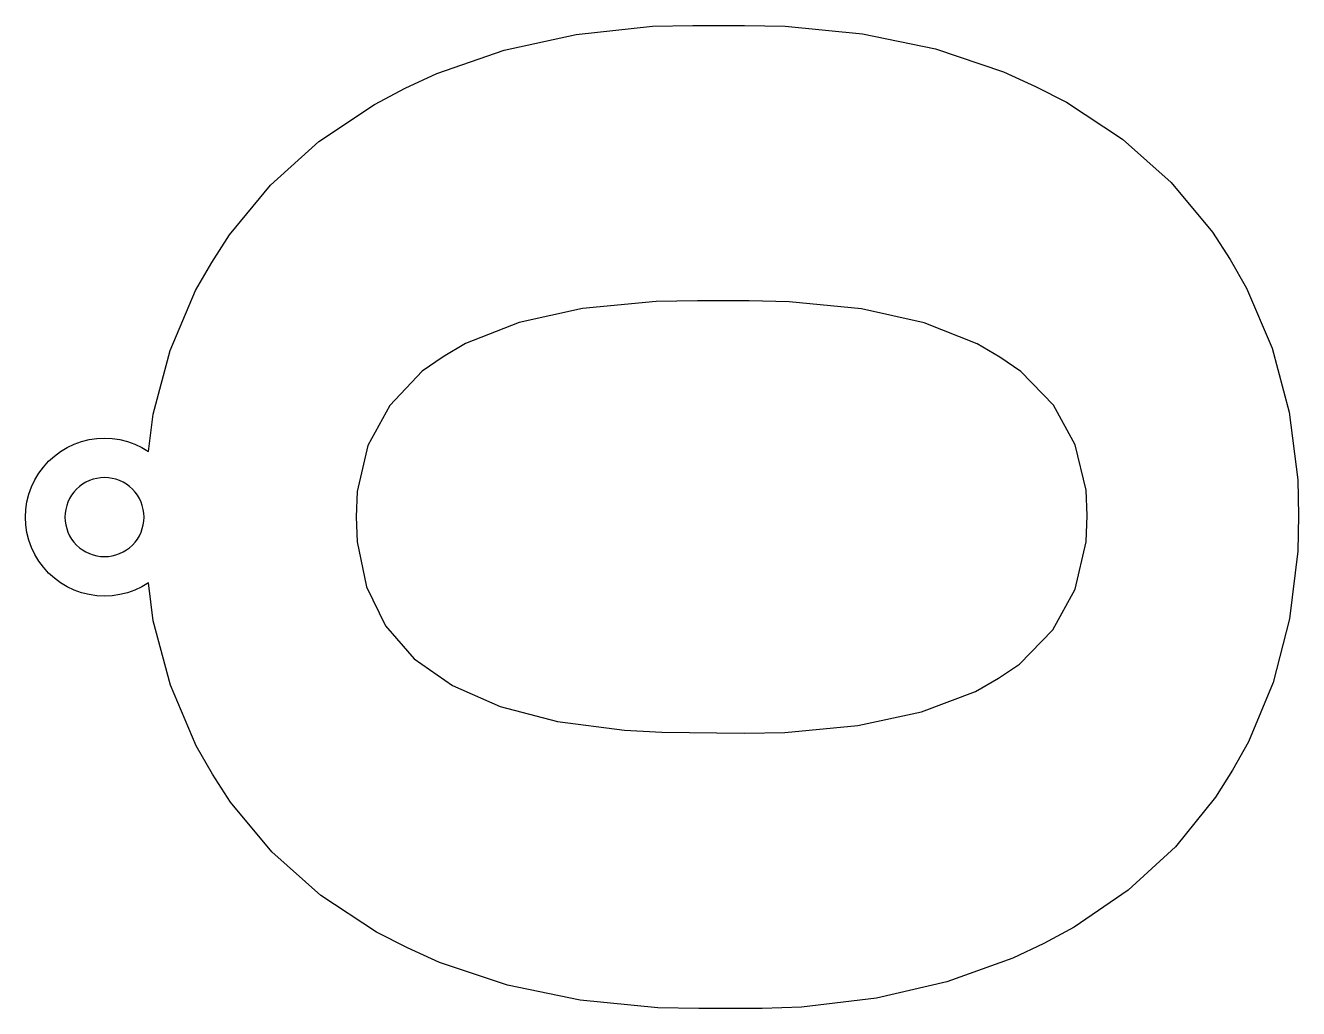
# Model space of a CAD drawing. Header units: millimetres. Extents: x -11 to 85.6, y 11 to 85.6.
import ezdxf

# ---------------------------------------------------------------- set-up
doc = ezdxf.new("R2010")
doc.units = ezdxf.units.MM

msp = doc.modelspace()

# ---------------------------------------------------------------- linework, layer by layer
at = {"color": 0}
for points in [[(-1.305, 56.139), (-0.018, 60.972), (1.914, 65.513), (3.15, 67.66), (4.485, 69.746), (7.609, 73.524), (11.279, 76.827), (15.494, 79.66), (17.83, 80.88), (20.24, 82.009), (25.348, 83.783), (30.805, 84.975), (36.61, 85.586), (39.66, 85.65), (43.58, 85.65), (46.67, 85.602), (52.553, 85.024), (58.077, 83.867), (63.24, 82.13), (65.67, 81.02), (68.027, 79.824), (72.28, 77.024), (75.98, 73.735), (79.126, 69.96), (80.47, 67.87), (81.71, 65.712), (83.652, 61.151), (84.948, 56.295), (85.596, 51.141), (85.65, 48.44), (85.598, 45.743), (84.971, 40.602), (83.719, 35.769), (81.84, 31.243), (80.64, 29.11), (79.343, 27.038), (76.301, 23.283), (72.722, 19.994), (68.604, 17.17), (66.32, 15.95), (63.959, 14.819), (58.955, 13.023), (53.61, 11.785), (47.92, 11.106), (44.93, 11), (40.12, 11), (37.019, 11.048), (31.122, 11.625), (25.592, 12.776), (20.434, 14.5), (18.01, 15.6), (15.659, 16.792), (11.414, 19.591), (7.714, 22.887), (4.56, 26.683), (3.21, 28.79), (1.96, 30.96), (0.005, 35.546), (-1.296, 40.431), (-1.66, 43.331), (-1.666, 43.326), (-2.171, 43.023), (-2.704, 42.772), (-3.258, 42.573), (-3.829, 42.43), (-4.412, 42.344), (-5, 42.315), (-5.588, 42.344), (-6.17, 42.43), (-6.742, 42.573), (-7.296, 42.772), (-7.828, 43.023), (-8.333, 43.326), (-8.806, 43.677), (-9.242, 44.072), (-9.638, 44.509), (-9.989, 44.982), (-10.291, 45.487), (-10.543, 46.019), (-10.741, 46.573), (-10.885, 47.144), (-10.971, 47.727), (-11, 48.315), (-10.971, 48.903), (-10.885, 49.486), (-10.741, 50.057), (-10.543, 50.611), (-10.291, 51.143), (-9.989, 51.648), (-9.638, 52.121), (-9.242, 52.558), (-8.806, 52.953), (-8.333, 53.304), (-7.828, 53.606), (-7.296, 53.858), (-6.742, 54.057), (-6.17, 54.2), (-5.588, 54.286), (-5, 54.315), (-4.412, 54.286), (-3.829, 54.2), (-3.258, 54.057), (-2.704, 53.858), (-2.171, 53.606), (-1.666, 53.304), (-1.66, 53.299), (-1.305, 56.139)], [(40.01, 64.73), (36.894, 64.686), (31.302, 64.157), (26.475, 63.097), (22.413, 61.507), (20.7, 60.49), (19.122, 59.387), (16.651, 56.803), (15.003, 53.763), (14.179, 50.268), (14.11, 48.33), (14.17, 46.433), (14.895, 43.02), (16.345, 40.065), (18.519, 37.566), (21.419, 35.523), (25.044, 33.936), (29.394, 32.804), (34.47, 32.128), (37.31, 31.98), (43.58, 31.92), (46.655, 31.963), (52.2, 32.484), (57.021, 33.525), (61.115, 35.084), (62.86, 36.08), (64.474, 37.161), (67.001, 39.747), (68.686, 42.839), (69.53, 46.434), (69.6, 48.44), (69.531, 50.352), (68.703, 53.803), (67.047, 56.807), (64.565, 59.365), (62.98, 60.46), (61.262, 61.47), (57.223, 63.057), (52.461, 64.124), (46.975, 64.672), (43.93, 64.73), (40.01, 64.73)], [(-5.585, 51.257), (-5.871, 51.186), (-6.148, 51.087), (-6.414, 50.961), (-6.667, 50.809), (-6.903, 50.634), (-7.121, 50.436), (-7.319, 50.218), (-7.494, 49.982), (-7.646, 49.729), (-7.771, 49.463), (-7.871, 49.186), (-7.942, 48.9), (-7.985, 48.609), (-8, 48.315), (-7.985, 48.021), (-7.942, 47.73), (-7.871, 47.444), (-7.771, 47.167), (-7.646, 46.901), (-7.494, 46.648), (-7.319, 46.412), (-7.121, 46.194), (-6.903, 45.996), (-6.667, 45.821), (-6.414, 45.669), (-6.148, 45.543), (-5.871, 45.444), (-5.585, 45.373), (-5.294, 45.329), (-5, 45.315), (-4.706, 45.329), (-4.415, 45.373), (-4.129, 45.444), (-3.852, 45.543), (-3.586, 45.669), (-3.333, 45.821), (-3.097, 45.996), (-2.879, 46.194), (-2.681, 46.412), (-2.505, 46.648), (-2.354, 46.901), (-2.228, 47.167), (-2.129, 47.444), (-2.057, 47.73), (-2.014, 48.021), (-2, 48.315), (-2.014, 48.609), (-2.057, 48.9), (-2.129, 49.186), (-2.228, 49.463), (-2.354, 49.729), (-2.505, 49.982), (-2.681, 50.218), (-2.879, 50.436), (-3.097, 50.634), (-3.333, 50.809), (-3.586, 50.961), (-3.852, 51.087), (-4.129, 51.186), (-4.415, 51.257), (-4.706, 51.301), (-5, 51.315), (-5.294, 51.301), (-5.585, 51.257)]]:
    msp.add_lwpolyline(points, dxfattribs=at)

doc.saveas('drawing.dxf')
